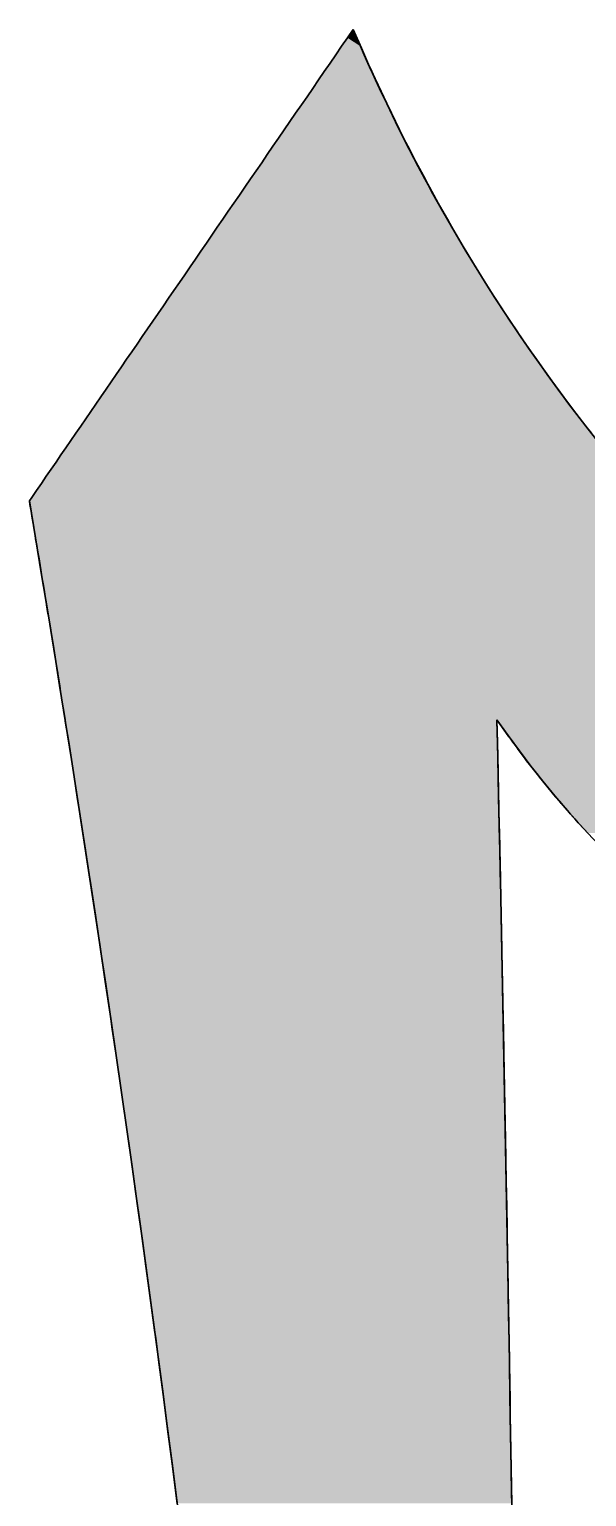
# Model space of a CAD drawing. Header units: inches. Extents: x -225 to -89, y -302 to -258.
# Drawn here: x -168.06 to -167.737, y -266.304 to -265.451 of the extents above; entities that cross this region are included whole.
import ezdxf

# ---------------------------------------------------------------- set-up
doc = ezdxf.new("R2010")
doc.units = ezdxf.units.IN
doc.header["$MEASUREMENT"] = 0
doc.layers.add('A-Elev-Line-01', color=252, linetype='Continuous', lineweight=35)

# ---------------------------------------------------------------- blocks, each defined once
blk = doc.blocks.new('*U20')
at = {"color": 150, "linetype": 'Continuous'}
for p, q in [((1664.01, 2220.86), (1662.02, 2217.96)), ((1666, 2223.76), (1664.01, 2220.86)), ((1667.24, 2220.86), (1666, 2223.76)), ((1667.24, 2220.86), (1668.49, 2217.96)), ((1660.04, 2215.07), (1658.06, 2212.19)), ((1662.02, 2217.96), (1660.04, 2215.07)), ((1668.49, 2217.96), (1669.75, 2215.07)), ((1669.75, 2215.07), (1671.03, 2212.19)), ((1656.08, 2209.31), (1654.11, 2206.44)), ((1658.06, 2212.19), (1656.08, 2209.31)), ((1671.03, 2212.19), (1672.33, 2209.31)), ((1672.33, 2209.31), (1673.64, 2206.44)), ((1654.11, 2206.44), (1652.14, 2203.58)), ((1673.64, 2206.44), (1674.97, 2203.58)), ((1650.18, 2200.72), (1648.23, 2197.88)), ((1652.14, 2203.58), (1650.18, 2200.72)), ((1674.97, 2203.58), (1676.31, 2200.72)), ((1676.31, 2200.72), (1677.66, 2197.88)), ((1646.27, 2195.03), (1644.33, 2192.2)), ((1648.23, 2197.88), (1646.27, 2195.03)), ((1677.66, 2197.88), (1679.03, 2195.03)), ((1679.03, 2195.03), (1680.41, 2192.2)), ((1642.39, 2189.37), (1640.45, 2186.55)), ((1644.33, 2192.2), (1642.39, 2189.37)), ((1680.41, 2192.2), (1681.81, 2189.37)), ((1681.81, 2189.37), (1683.23, 2186.55)), ((1638.52, 2183.74), (1636.59, 2180.94)), ((1640.45, 2186.55), (1638.52, 2183.74)), ((1683.23, 2186.55), (1684.66, 2183.74)), ((1684.66, 2183.74), (1686.1, 2180.94)), ((1636.59, 2180.94), (1634.67, 2178.14)), ((1686.1, 2180.94), (1687.56, 2178.14)), ((1632.75, 2175.35), (1630.84, 2172.57)), ((1634.67, 2178.14), (1632.75, 2175.35)), ((1687.56, 2178.14), (1689.03, 2175.35)), ((1689.03, 2175.35), (1690.52, 2172.57)), ((1628.94, 2169.79), (1627.04, 2167.03)), ((1630.84, 2172.57), (1628.94, 2169.79)), ((1690.52, 2172.57), (1692.02, 2169.79)), ((1692.02, 2169.79), (1693.53, 2167.03)), ((1625.14, 2164.27), (1623.25, 2161.52)), ((1627.04, 2167.03), (1625.14, 2164.27)), ((1693.53, 2167.03), (1695.06, 2164.27)), ((1695.06, 2164.27), (1696.61, 2161.52)), ((1621.37, 2158.77), (1619.49, 2156.04)), ((1623.25, 2161.52), (1621.37, 2158.77)), ((1696.61, 2161.52), (1698.17, 2158.77)), ((1698.17, 2158.77), (1699.74, 2156.04)), ((1619.49, 2156.04), (1617.62, 2153.31)), ((1699.74, 2156.04), (1701.33, 2153.31)), ((1615.75, 2150.6), (1613.89, 2147.89)), ((1617.62, 2153.31), (1615.75, 2150.6)), ((1701.33, 2153.31), (1702.93, 2150.6)), ((1702.93, 2150.6), (1704.54, 2147.89)), ((1612.04, 2145.19), (1610.19, 2142.49)), ((1613.89, 2147.89), (1612.04, 2145.19)), ((1704.54, 2147.89), (1706.17, 2145.19)), ((1706.17, 2145.19), (1707.82, 2142.49)), ((1608.34, 2139.81), (1606.51, 2137.13)), ((1610.19, 2142.49), (1608.34, 2139.81)), ((1707.82, 2142.49), (1709.47, 2139.81)), ((1709.47, 2139.81), (1711.15, 2137.13)), ((1604.67, 2134.47), (1602.85, 2131.81)), ((1606.51, 2137.13), (1604.67, 2134.47)), ((1711.15, 2137.13), (1712.83, 2134.47)), ((1712.83, 2134.47), (1714.53, 2131.81)), ((1601.03, 2129.16), (1599.22, 2126.52)), ((1602.85, 2131.81), (1601.03, 2129.16)), ((1714.53, 2131.81), (1716.24, 2129.16)), ((1716.24, 2129.16), (1717.97, 2126.52)), ((1597.41, 2123.89), (1595.61, 2121.27)), ((1599.22, 2126.52), (1597.41, 2123.89)), ((1717.97, 2126.52), (1719.71, 2123.89)), ((1719.71, 2123.89), (1721.47, 2121.27)), ((1593.81, 2118.66), (1592.03, 2116.05)), ((1595.61, 2121.27), (1593.81, 2118.66)), ((1721.47, 2121.27), (1723.23, 2118.66)), ((1723.23, 2118.66), (1725.01, 2116.05)), ((1590.25, 2113.46), (1588.47, 2110.87)), ((1592.03, 2116.05), (1590.25, 2113.46)), ((1725.01, 2116.05), (1726.81, 2113.46)), ((1726.81, 2113.46), (1728.62, 2110.87)), ((1588.47, 2110.87), (1586.7, 2108.3)), ((1728.62, 2110.87), (1730.44, 2108.3)), ((1584.94, 2105.73), (1583.18, 2103.18)), ((1586.7, 2108.3), (1584.94, 2105.73)), ((1730.44, 2108.3), (1732.28, 2105.73)), ((1732.28, 2105.73), (1734.12, 2103.18)), ((1581.43, 2100.63), (1579.69, 2098.09)), ((1583.18, 2103.18), (1581.43, 2100.63)), ((1734.12, 2103.18), (1735.99, 2100.63)), ((1735.99, 2100.63), (1737.86, 2098.09)), ((1577.96, 2095.57), (1576.23, 2093.05)), ((1579.69, 2098.09), (1577.96, 2095.57)), ((1737.86, 2098.09), (1739.75, 2095.57)), ((1739.75, 2095.57), (1741.65, 2093.05)), ((1574.51, 2090.54), (1572.79, 2088.05)), ((1576.23, 2093.05), (1574.51, 2090.54)), ((1741.65, 2093.05), (1743.57, 2090.54)), ((1743.57, 2090.54), (1745.49, 2088.05)), ((1571.08, 2085.56), (1569.38, 2083.08)), ((1572.79, 2088.05), (1571.08, 2085.56)), ((1745.49, 2088.05), (1747.43, 2085.56)), ((1567.69, 2080.62), (1566, 2078.16)), ((1569.38, 2083.08), (1567.69, 2080.62)), ((1562.65, 2073.28), (1560.98, 2070.85)), ((1564.32, 2075.71), (1562.65, 2073.28)), ((1566, 2078.16), (1564.32, 2075.71)), ((1559.32, 2068.44), (1557.67, 2066.03)), ((1560.98, 2070.85), (1559.32, 2068.44)), ((1556.03, 2063.64), (1555.2, 2062.43)), ((1557.67, 2066.03), (1556.03, 2063.64)), ((1555.2, 2062.43), (1555.39, 2061.26)), ((1555.39, 2061.26), (1555.79, 2058.89)), ((1555.79, 2058.89), (1556.18, 2056.53)), ((1556.18, 2056.53), (1556.58, 2054.17)), ((1556.58, 2054.17), (1556.97, 2051.84)), ((1556.97, 2051.84), (1557.17, 2050.64)), ((1557.17, 2050.64), (1557.35, 2049.51)), ((1557.35, 2049.51), (1557.74, 2047.19)), ((1557.74, 2047.19), (1558.12, 2044.89)), ((1558.12, 2044.89), (1558.5, 2042.59)), ((1558.5, 2042.59), (1558.88, 2040.31)), ((1558.88, 2040.31), (1559.12, 2038.84)), ((1559.12, 2038.84), (1559.25, 2038.04)), ((1559.25, 2038.04), (1559.63, 2035.77)), ((1559.63, 2035.77), (1560, 2033.53)), ((1560, 2033.53), (1560.36, 2031.29)), ((1560.36, 2031.29), (1560.73, 2029.06)), ((1560.73, 2029.06), (1561.06, 2027.05)), ((1561.06, 2027.05), (1561.09, 2026.85)), ((1561.09, 2026.85), (1561.45, 2024.65)), ((1561.45, 2024.65), (1561.81, 2022.46)), ((1561.81, 2022.46), (1562.16, 2020.28)), ((1562.16, 2020.28), (1562.52, 2018.11)), ((1562.52, 2018.11), (1562.87, 2015.95)), ((1562.87, 2015.95), (1562.98, 2015.25)), ((1562.98, 2015.25), (1563.21, 2013.81)), ((1563.21, 2013.81), (1563.56, 2011.68)), ((1563.56, 2011.68), (1563.9, 2009.56)), ((1563.9, 2009.56), (1564.24, 2007.46)), ((1564.24, 2007.46), (1564.58, 2005.36)), ((1564.58, 2005.36), (1564.89, 2003.45)), ((1564.89, 2003.45), (1564.91, 2003.28)), ((1564.91, 2003.28), (1565.25, 2001.21)), ((1565.25, 2001.21), (1565.58, 1999.15)), ((1565.58, 1999.15), (1565.9, 1997.11)), ((1565.9, 1997.11), (1566.23, 1995.08)), ((1566.23, 1995.08), (1566.55, 1993.06)), ((1566.55, 1993.06), (1566.78, 1991.64)), ((1566.78, 1991.64), (1566.87, 1991.05)), ((1566.87, 1991.05), (1567.19, 1989.06)), ((1567.19, 1989.06), (1567.43, 1987.56)), ((1567.43, 1987.56), (1567.5, 1987.07)), ((1567.5, 1987.07), (1568.65, 1979.84)), ((1715.15, 1987.07), (1715.31, 1979.84)), ((1715.48, 1987.07), (1716.49, 1985.62)), ((1716.49, 1985.62), (1716.85, 1985.1)), ((1716.85, 1985.1), (1717.85, 1983.68)), ((1717.85, 1983.68), (1718.23, 1983.15)), ((1718.23, 1983.15), (1719.22, 1981.76)), ((1568.65, 1979.84), (1570.51, 1968.03)), ((1715.31, 1979.84), (1715.57, 1968.03)), ((1719.22, 1981.76), (1719.62, 1981.21)), ((1719.62, 1981.21), (1720.61, 1979.84)), ((1720.61, 1979.84), (1721.02, 1979.28)), ((1721.02, 1979.28), (1722.01, 1977.94)), ((1722.01, 1977.94), (1722.44, 1977.36)), ((1722.44, 1977.36), (1723.42, 1976.04)), ((1723.42, 1976.04), (1723.86, 1975.46)), ((1723.86, 1975.46), (1724.84, 1974.16)), ((1724.84, 1974.16), (1725.3, 1973.56)), ((1725.3, 1973.56), (1726.28, 1972.28)), ((1570.51, 1968.03), (1571.59, 1961.1)), ((1715.57, 1968.03), (1715.72, 1961.1)), ((1726.28, 1972.28), (1726.74, 1971.69)), ((1726.74, 1971.69), (1727.73, 1970.41)), ((1727.73, 1970.41), (1728.2, 1969.82)), ((1728.2, 1969.82), (1729.2, 1968.56)), ((1729.2, 1968.56), (1729.67, 1967.97)), ((1729.67, 1967.97), (1730.68, 1966.71)), ((1730.68, 1966.71), (1731.15, 1966.13)), ((1731.15, 1966.13), (1732.17, 1964.88)), ((1732.17, 1964.88), (1732.63, 1964.31)), ((1732.63, 1964.31), (1733.67, 1963.05)), ((1733.67, 1963.05), (1734.13, 1962.5)), ((1571.59, 1961.1), (1572.35, 1956.22)), ((1715.72, 1961.1), (1715.82, 1956.22)), ((1734.13, 1962.5), (1735.18, 1961.24)), ((1735.18, 1961.24), (1735.64, 1960.7)), ((1735.64, 1960.7), (1736.71, 1959.43)), ((1736.71, 1959.43), (1737.15, 1958.92)), ((1737.15, 1958.92), (1738.25, 1957.64)), ((1572.35, 1956.22), (1574.18, 1944.4)), ((1715.82, 1956.22), (1716.07, 1944.4)), ((1738.25, 1957.64), (1738.68, 1957.15)), ((1738.68, 1957.15), (1739.8, 1955.86)), ((1739.8, 1955.86), (1740.22, 1955.39)), ((1740.22, 1955.39), (1741.37, 1954.08)), ((1741.37, 1954.08), (1741.76, 1953.65)), ((1741.76, 1953.65), (1742.94, 1952.32)), ((1742.94, 1952.32), (1743.31, 1951.92)), ((1743.31, 1951.92), (1744.53, 1950.57)), ((1744.53, 1950.57), (1744.88, 1950.2)), ((1744.88, 1950.2), (1746.13, 1948.83)), ((1574.18, 1944.4), (1575.67, 1934.65)), ((1716.07, 1944.4), (1716.27, 1934.65)), ((1575.67, 1934.65), (1575.98, 1932.58)), ((1716.27, 1934.65), (1716.32, 1932.58)), ((1575.98, 1932.58), (1577.78, 1920.76)), ((1716.32, 1932.58), (1716.56, 1920.76)), ((1577.78, 1920.76), (1579.55, 1908.94)), ((1716.56, 1920.76), (1716.8, 1908.94)), ((1579.55, 1908.94), (1579.67, 1908.19)), ((1579.67, 1908.19), (1581.31, 1897.12)), ((1716.8, 1908.94), (1716.81, 1908.19)), ((1716.81, 1908.19), (1717.03, 1897.12)), ((1581.31, 1897.12), (1583.06, 1885.29)), ((1717.03, 1897.12), (1717.27, 1885.29)), ((1583.06, 1885.29), (1583.58, 1881.74)), ((1717.27, 1885.29), (1717.34, 1881.74)), ((1583.58, 1881.74), (1584.79, 1873.46)), ((1717.34, 1881.74), (1717.5, 1873.46)), ((1584.79, 1873.46), (1586.5, 1861.63)), ((1717.5, 1873.46), (1717.72, 1861.63)), ((1586.5, 1861.63), (1587.41, 1855.28)), ((1717.72, 1861.63), (1717.84, 1855.28)), ((1587.41, 1855.28), (1588.19, 1849.8)), ((1717.84, 1855.28), (1717.94, 1849.8)), ((1588.19, 1849.8), (1589.87, 1837.96)), ((1717.94, 1849.8), (1718.16, 1837.96)), ((1589.87, 1837.96), (1591.16, 1828.82)), ((1718.16, 1837.96), (1718.33, 1828.82)), ((1591.16, 1828.82), (1591.54, 1826.12)), ((1718.33, 1828.82), (1718.38, 1826.12)), ((1591.54, 1826.12), (1593.18, 1814.28)), ((1718.38, 1826.12), (1718.59, 1814.28)), ((1593.18, 1814.28), (1594.81, 1802.44)), ((1718.59, 1814.28), (1718.8, 1802.44)), ((1594.81, 1802.44), (1594.82, 1802.36)), ((1594.82, 1802.36), (1596.43, 1790.6)), ((1718.8, 1802.44), (1718.81, 1802.36)), ((1718.81, 1802.36), (1719.01, 1790.6)), ((1596.43, 1790.6), (1598.03, 1778.75)), ((1719.01, 1790.6), (1719.21, 1778.75)), ((1598.03, 1778.75), (1598.41, 1775.91)), ((1719.21, 1778.75), (1719.26, 1775.91)), ((1598.41, 1775.91), (1599.61, 1766.9)), ((1719.26, 1775.91), (1719.41, 1766.9)), ((1599.61, 1766.9), (1601.17, 1755.05)), ((1719.41, 1766.9), (1719.61, 1755.05)), ((1601.17, 1755.05), (1601.91, 1749.45)), ((1719.61, 1755.05), (1719.7, 1749.45)), ((1601.91, 1749.45), (1602.72, 1743.19)), ((1719.7, 1749.45), (1719.8, 1743.19)), ((1602.72, 1743.19), (1604.26, 1731.34)), ((1719.8, 1743.19), (1719.99, 1731.34)), ((1604.26, 1731.34), (1605.32, 1722.99)), ((1719.99, 1731.34), (1720.13, 1722.99)), ((1605.32, 1722.99), (1605.77, 1719.48)), ((1720.13, 1722.99), (1720.18, 1719.48))]:
    blk.add_line(p, q, dxfattribs=at)
for points in [[(1664.01, 2220.86), (1662.02, 2217.96), (1668.49, 2217.96)], [(1666, 2223.76), (1664.01, 2220.86), (1667.24, 2220.86)], [(1660.04, 2215.07), (1658.06, 2212.19), (1671.03, 2212.19)], [(1662.02, 2217.96), (1660.04, 2215.07), (1669.75, 2215.07)], [(1656.08, 2209.31), (1654.11, 2206.44), (1673.64, 2206.44)], [(1658.06, 2212.19), (1656.08, 2209.31), (1672.33, 2209.31)], [(1654.11, 2206.44), (1652.14, 2203.58), (1674.97, 2203.58)], [(1650.18, 2200.72), (1648.23, 2197.88), (1677.66, 2197.88)], [(1652.14, 2203.58), (1650.18, 2200.72), (1676.31, 2200.72)], [(1646.27, 2195.03), (1644.33, 2192.2), (1680.41, 2192.2)], [(1648.23, 2197.88), (1646.27, 2195.03), (1679.03, 2195.03)], [(1642.39, 2189.37), (1640.45, 2186.55), (1683.23, 2186.55)], [(1644.33, 2192.2), (1642.39, 2189.37), (1681.81, 2189.37)], [(1638.52, 2183.74), (1636.59, 2180.94), (1686.1, 2180.94)], [(1640.45, 2186.55), (1638.52, 2183.74), (1684.66, 2183.74)], [(1636.59, 2180.94), (1634.67, 2178.14), (1687.56, 2178.14)], [(1632.75, 2175.35), (1630.84, 2172.57), (1690.52, 2172.57)], [(1634.67, 2178.14), (1632.75, 2175.35), (1689.03, 2175.35)], [(1628.94, 2169.79), (1627.04, 2167.03), (1693.53, 2167.03)], [(1630.84, 2172.57), (1628.94, 2169.79), (1692.02, 2169.79)], [(1625.14, 2164.27), (1623.25, 2161.52), (1696.61, 2161.52)], [(1627.04, 2167.03), (1625.14, 2164.27), (1695.06, 2164.27)], [(1621.37, 2158.77), (1619.49, 2156.04), (1699.74, 2156.04)], [(1623.25, 2161.52), (1621.37, 2158.77), (1698.17, 2158.77)], [(1619.49, 2156.04), (1617.62, 2153.31), (1701.33, 2153.31)], [(1615.75, 2150.6), (1613.89, 2147.89), (1704.54, 2147.89)], [(1617.62, 2153.31), (1615.75, 2150.6), (1702.93, 2150.6)], [(1612.04, 2145.19), (1610.19, 2142.49), (1707.82, 2142.49)], [(1613.89, 2147.89), (1612.04, 2145.19), (1706.17, 2145.19)], [(1608.34, 2139.81), (1606.51, 2137.13), (1711.15, 2137.13)], [(1610.19, 2142.49), (1608.34, 2139.81), (1709.47, 2139.81)], [(1604.67, 2134.47), (1602.85, 2131.81), (1714.53, 2131.81)], [(1606.51, 2137.13), (1604.67, 2134.47), (1712.83, 2134.47)], [(1601.03, 2129.16), (1599.22, 2126.52), (1717.97, 2126.52)], [(1602.85, 2131.81), (1601.03, 2129.16), (1716.24, 2129.16)], [(1597.41, 2123.89), (1595.61, 2121.27), (1721.47, 2121.27)], [(1599.22, 2126.52), (1597.41, 2123.89), (1719.71, 2123.89)], [(1593.81, 2118.66), (1592.03, 2116.05), (1725.01, 2116.05)], [(1595.61, 2121.27), (1593.81, 2118.66), (1723.23, 2118.66)], [(1590.25, 2113.46), (1588.47, 2110.87), (1728.62, 2110.87)], [(1592.03, 2116.05), (1590.25, 2113.46), (1726.81, 2113.46)], [(1588.47, 2110.87), (1586.7, 2108.3), (1730.44, 2108.3)], [(1584.94, 2105.73), (1583.18, 2103.18), (1734.12, 2103.18)], [(1586.7, 2108.3), (1584.94, 2105.73), (1732.28, 2105.73)], [(1581.43, 2100.63), (1579.69, 2098.09), (1737.86, 2098.09)], [(1583.18, 2103.18), (1581.43, 2100.63), (1735.99, 2100.63)], [(1577.96, 2095.57), (1576.23, 2093.05), (1741.65, 2093.05)], [(1579.69, 2098.09), (1577.96, 2095.57), (1739.75, 2095.57)], [(1574.51, 2090.54), (1572.79, 2088.05), (1745.49, 2088.05)], [(1576.23, 2093.05), (1574.51, 2090.54), (1743.57, 2090.54)], [(1571.08, 2085.56), (1569.38, 2083.08), (1749.39, 2083.08)], [(1572.79, 2088.05), (1571.08, 2085.56), (1747.43, 2085.56)], [(1567.69, 2080.62), (1566, 2078.16), (1753.33, 2078.16)], [(1569.38, 2083.08), (1567.69, 2080.62), (1751.35, 2080.62)], [(1562.65, 2073.28), (1560.98, 2070.85), (1759.35, 2070.85)], [(1564.32, 2075.71), (1562.65, 2073.28), (1757.33, 2073.28)], [(1566, 2078.16), (1564.32, 2075.71), (1755.32, 2075.71)], [(1559.32, 2068.44), (1557.67, 2066.03), (1763.42, 2066.03)], [(1560.98, 2070.85), (1559.32, 2068.44), (1761.38, 2068.44)], [(1556.03, 2063.64), (1555.2, 2062.43), (1766.52, 2062.43)], [(1557.67, 2066.03), (1556.03, 2063.64), (1765.47, 2063.64)], [(1555.2, 2062.43), (1555.39, 2061.26), (1767.54, 2061.26)], [(1555.39, 2061.26), (1555.79, 2058.89), (1769.62, 2058.89)], [(1555.79, 2058.89), (1556.18, 2056.53), (1771.71, 2056.53)], [(1556.18, 2056.53), (1556.58, 2054.17), (1773.82, 2054.17)], [(1556.58, 2054.17), (1556.97, 2051.84), (1775.93, 2051.84)], [(1556.97, 2051.84), (1557.17, 2050.64), (1777.03, 2050.64)], [(1557.17, 2050.64), (1557.35, 2049.51), (1778.06, 2049.51)], [(1557.35, 2049.51), (1557.74, 2047.19), (1780.2, 2047.19)], [(1557.74, 2047.19), (1558.12, 2044.89), (1782.35, 2044.89)], [(1558.12, 2044.89), (1558.5, 2042.59), (1784.52, 2042.59)], [(1558.5, 2042.59), (1558.88, 2040.31), (1786.69, 2040.31)], [(1558.88, 2040.31), (1559.12, 2038.84), (1788.1, 2038.84)], [(1559.12, 2038.84), (1559.25, 2038.04), (1788.88, 2038.04)], [(1559.25, 2038.04), (1559.63, 2035.77), (1791.08, 2035.77)], [(1559.63, 2035.77), (1560, 2033.53), (1793.3, 2033.53)], [(1560, 2033.53), (1560.36, 2031.29), (1795.52, 2031.29)], [(1560.36, 2031.29), (1560.73, 2029.06), (1797.75, 2029.06)], [(1560.73, 2029.06), (1561.06, 2027.05), (1799.8, 2027.05)], [(1561.06, 2027.05), (1561.09, 2026.85), (1800, 2026.85)], [(1561.09, 2026.85), (1561.45, 2024.65), (1802.26, 2024.65)], [(1561.45, 2024.65), (1561.81, 2022.46), (1804.53, 2022.46)], [(1561.81, 2022.46), (1562.16, 2020.28), (1806.81, 2020.28)], [(1562.16, 2020.28), (1562.52, 2018.11), (1809.1, 2018.11)], [(1562.52, 2018.11), (1562.87, 2015.95), (1811.41, 2015.95)], [(1562.87, 2015.95), (1562.98, 2015.25), (1812.17, 2015.25)], [(1562.98, 2015.25), (1563.21, 2013.81), (1813.72, 2013.81)], [(1563.21, 2013.81), (1563.56, 2011.68), (1816.05, 2011.68)], [(1563.56, 2011.68), (1563.9, 2009.56), (1818.38, 2009.56)], [(1563.9, 2009.56), (1564.24, 2007.46), (1820.73, 2007.46)], [(1564.24, 2007.46), (1564.58, 2005.36), (1823.09, 2005.36)], [(1564.58, 2005.36), (1564.89, 2003.45), (1825.27, 2003.45)], [(1564.89, 2003.45), (1564.91, 2003.28), (1825.46, 2003.28)], [(1564.91, 2003.28), (1565.25, 2001.21), (1827.84, 2001.21)], [(1565.25, 2001.21), (1565.58, 1999.15), (1830.23, 1999.15)], [(1565.58, 1999.15), (1565.9, 1997.11), (1832.64, 1997.11)], [(1565.9, 1997.11), (1566.23, 1995.08), (1835.05, 1995.08)], [(1566.23, 1995.08), (1566.55, 1993.06), (1837.47, 1993.06)], [(1566.55, 1993.06), (1566.78, 1991.64), (1839.18, 1991.64)], [(1566.78, 1991.64), (1566.87, 1991.05), (1839.9, 1991.05)], [(1566.87, 1991.05), (1567.19, 1989.06), (1842.35, 1989.06)], [(1567.19, 1989.06), (1567.43, 1987.56), (1844.2, 1987.56)], [(1567.43, 1987.56), (1567.5, 1987.07), (1715.15, 1987.07)], [(1567.5, 1987.07), (1568.65, 1979.84), (1715.31, 1979.84)], [(1715.14, 1987.56), (1715.48, 1987.07), (1844.8, 1987.07)], [(1715.48, 1987.07), (1716.49, 1985.62), (1846.63, 1985.62)], [(1716.49, 1985.62), (1716.85, 1985.1), (1847.27, 1985.1)], [(1716.85, 1985.1), (1717.85, 1983.68), (1849.07, 1983.68)], [(1717.85, 1983.68), (1718.23, 1983.15), (1849.74, 1983.15)], [(1718.23, 1983.15), (1719.22, 1981.76), (1851.52, 1981.76)], [(1568.65, 1979.84), (1570.51, 1968.03), (1715.57, 1968.03)], [(1719.22, 1981.76), (1719.62, 1981.21), (1852.23, 1981.21)], [(1719.62, 1981.21), (1720.61, 1979.84), (1853.99, 1979.84)], [(1720.61, 1979.84), (1721.02, 1979.28), (1854.72, 1979.28)], [(1721.02, 1979.28), (1722.01, 1977.94), (1856.47, 1977.94)], [(1722.01, 1977.94), (1722.44, 1977.36), (1857.23, 1977.36)], [(1722.44, 1977.36), (1723.42, 1976.04), (1858.97, 1976.04)], [(1723.42, 1976.04), (1723.86, 1975.46), (1859.74, 1975.46)], [(1723.86, 1975.46), (1724.84, 1974.16), (1861.48, 1974.16)], [(1724.84, 1974.16), (1725.3, 1973.56), (1862.27, 1973.56)], [(1725.3, 1973.56), (1726.28, 1972.28), (1864, 1972.28)], [(1570.51, 1968.03), (1571.59, 1961.1), (1715.72, 1961.1)], [(1726.28, 1972.28), (1726.74, 1971.69), (1864.8, 1971.69)], [(1726.74, 1971.69), (1727.73, 1970.41), (1866.54, 1970.41)], [(1727.73, 1970.41), (1728.2, 1969.82), (1867.35, 1969.82)], [(1728.2, 1969.82), (1729.2, 1968.56), (1869.09, 1968.56)], [(1729.2, 1968.56), (1729.67, 1967.97), (1869.9, 1967.97)], [(1729.67, 1967.97), (1730.68, 1966.71), (1871.66, 1966.71)], [(1730.68, 1966.71), (1731.15, 1966.13), (1872.47, 1966.13)], [(1731.15, 1966.13), (1732.17, 1964.88), (1874.24, 1964.88)], [(1732.17, 1964.88), (1732.63, 1964.31), (1875.04, 1964.31)], [(1732.63, 1964.31), (1733.67, 1963.05), (1876.83, 1963.05)], [(1733.67, 1963.05), (1734.13, 1962.5), (1877.62, 1962.5)], [(1571.59, 1961.1), (1572.35, 1956.22), (1715.82, 1956.22)], [(1734.13, 1962.5), (1735.18, 1961.24), (1879.44, 1961.24)], [(1735.18, 1961.24), (1735.64, 1960.7), (1880.21, 1960.7)], [(1735.64, 1960.7), (1736.71, 1959.43), (1882.06, 1959.43)], [(1736.71, 1959.43), (1737.15, 1958.92), (1882.82, 1958.92)], [(1737.15, 1958.92), (1738.25, 1957.64), (1884.7, 1957.64)], [(1572.35, 1956.22), (1574.18, 1944.4), (1716.07, 1944.4)], [(1738.25, 1957.64), (1738.68, 1957.15), (1885.43, 1957.15)], [(1738.68, 1957.15), (1739.8, 1955.86), (1887.35, 1955.86)], [(1739.8, 1955.86), (1740.22, 1955.39), (1888.05, 1955.39)], [(1740.22, 1955.39), (1741.37, 1954.08), (1890.02, 1954.08)], [(1741.37, 1954.08), (1741.76, 1953.65), (1890.68, 1953.65)], [(1741.76, 1953.65), (1742.94, 1952.32), (1892.69, 1952.32)], [(1742.94, 1952.32), (1743.31, 1951.92), (1893.31, 1951.92)], [(1743.31, 1951.92), (1744.53, 1950.57), (1895.39, 1950.57)], [(1744.53, 1950.57), (1744.88, 1950.2), (1895.96, 1950.2)], [(1744.88, 1950.2), (1746.13, 1948.83), (1898.09, 1948.83)], [(1574.18, 1944.4), (1575.67, 1934.65), (1716.27, 1934.65)], [(1575.67, 1934.65), (1575.98, 1932.58), (1716.32, 1932.58)], [(1575.98, 1932.58), (1577.78, 1920.76), (1716.56, 1920.76)], [(1577.78, 1920.76), (1579.55, 1908.94), (1716.8, 1908.94)], [(1579.55, 1908.94), (1579.67, 1908.19), (1716.81, 1908.19)], [(1579.67, 1908.19), (1581.31, 1897.12), (1717.03, 1897.12)], [(1581.31, 1897.12), (1583.06, 1885.29), (1717.27, 1885.29)], [(1583.06, 1885.29), (1583.58, 1881.74), (1717.34, 1881.74)], [(1583.58, 1881.74), (1584.79, 1873.46), (1717.5, 1873.46)], [(1584.79, 1873.46), (1586.5, 1861.63), (1717.72, 1861.63)], [(1586.5, 1861.63), (1587.41, 1855.28), (1717.84, 1855.28)], [(1587.41, 1855.28), (1588.19, 1849.8), (1717.94, 1849.8)], [(1588.19, 1849.8), (1589.87, 1837.96), (1718.16, 1837.96)], [(1589.87, 1837.96), (1591.16, 1828.82), (1718.33, 1828.82)], [(1591.16, 1828.82), (1591.54, 1826.12), (1718.38, 1826.12)], [(1591.54, 1826.12), (1593.18, 1814.28), (1718.59, 1814.28)], [(1593.18, 1814.28), (1594.81, 1802.44), (1718.8, 1802.44)], [(1594.81, 1802.44), (1594.82, 1802.36), (1718.81, 1802.36)], [(1594.82, 1802.36), (1596.43, 1790.6), (1719.01, 1790.6)], [(1596.43, 1790.6), (1598.03, 1778.75), (1719.21, 1778.75)], [(1598.03, 1778.75), (1598.41, 1775.91), (1719.26, 1775.91)], [(1598.41, 1775.91), (1599.61, 1766.9), (1719.41, 1766.9)], [(1599.61, 1766.9), (1601.17, 1755.05), (1719.61, 1755.05)], [(1601.17, 1755.05), (1601.91, 1749.45), (1719.7, 1749.45)], [(1601.91, 1749.45), (1602.72, 1743.19), (1719.8, 1743.19)], [(1602.72, 1743.19), (1604.26, 1731.34), (1719.99, 1731.34)], [(1604.26, 1731.34), (1605.32, 1722.99), (1720.13, 1722.99)], [(1605.32, 1722.99), (1605.77, 1719.48), (1720.18, 1719.48)]]:
    blk.add_solid(points, dxfattribs=at)
at = {"color": 150, "linetype": 'Continuous', "extrusion": (0, 0, -1)}
for points in [[(-1664.01, 2220.86), (-1667.24, 2220.86), (-1668.49, 2217.96)], [(-1660.04, 2215.07), (-1669.75, 2215.07), (-1671.03, 2212.19)], [(-1662.02, 2217.96), (-1668.49, 2217.96), (-1669.75, 2215.07)], [(-1656.08, 2209.31), (-1672.33, 2209.31), (-1673.64, 2206.44)], [(-1658.06, 2212.19), (-1671.03, 2212.19), (-1672.33, 2209.31)], [(-1654.11, 2206.44), (-1673.64, 2206.44), (-1674.97, 2203.58)], [(-1650.18, 2200.72), (-1676.31, 2200.72), (-1677.66, 2197.88)], [(-1652.14, 2203.58), (-1674.97, 2203.58), (-1676.31, 2200.72)], [(-1646.27, 2195.03), (-1679.03, 2195.03), (-1680.41, 2192.2)], [(-1648.23, 2197.88), (-1677.66, 2197.88), (-1679.03, 2195.03)], [(-1642.39, 2189.37), (-1681.81, 2189.37), (-1683.23, 2186.55)], [(-1644.33, 2192.2), (-1680.41, 2192.2), (-1681.81, 2189.37)], [(-1638.52, 2183.74), (-1684.66, 2183.74), (-1686.1, 2180.94)], [(-1640.45, 2186.55), (-1683.23, 2186.55), (-1684.66, 2183.74)], [(-1636.59, 2180.94), (-1686.1, 2180.94), (-1687.56, 2178.14)], [(-1632.75, 2175.35), (-1689.03, 2175.35), (-1690.52, 2172.57)], [(-1634.67, 2178.14), (-1687.56, 2178.14), (-1689.03, 2175.35)], [(-1628.94, 2169.79), (-1692.02, 2169.79), (-1693.53, 2167.03)], [(-1630.84, 2172.57), (-1690.52, 2172.57), (-1692.02, 2169.79)], [(-1625.14, 2164.27), (-1695.06, 2164.27), (-1696.61, 2161.52)], [(-1627.04, 2167.03), (-1693.53, 2167.03), (-1695.06, 2164.27)], [(-1621.37, 2158.77), (-1698.17, 2158.77), (-1699.74, 2156.04)], [(-1623.25, 2161.52), (-1696.61, 2161.52), (-1698.17, 2158.77)], [(-1619.49, 2156.04), (-1699.74, 2156.04), (-1701.33, 2153.31)], [(-1615.75, 2150.6), (-1702.93, 2150.6), (-1704.54, 2147.89)], [(-1617.62, 2153.31), (-1701.33, 2153.31), (-1702.93, 2150.6)], [(-1612.04, 2145.19), (-1706.17, 2145.19), (-1707.82, 2142.49)], [(-1613.89, 2147.89), (-1704.54, 2147.89), (-1706.17, 2145.19)], [(-1608.34, 2139.81), (-1709.47, 2139.81), (-1711.15, 2137.13)], [(-1610.19, 2142.49), (-1707.82, 2142.49), (-1709.47, 2139.81)], [(-1604.67, 2134.47), (-1712.83, 2134.47), (-1714.53, 2131.81)], [(-1606.51, 2137.13), (-1711.15, 2137.13), (-1712.83, 2134.47)], [(-1601.03, 2129.16), (-1716.24, 2129.16), (-1717.97, 2126.52)], [(-1602.85, 2131.81), (-1714.53, 2131.81), (-1716.24, 2129.16)], [(-1597.41, 2123.89), (-1719.71, 2123.89), (-1721.47, 2121.27)], [(-1599.22, 2126.52), (-1717.97, 2126.52), (-1719.71, 2123.89)], [(-1593.81, 2118.66), (-1723.23, 2118.66), (-1725.01, 2116.05)], [(-1595.61, 2121.27), (-1721.47, 2121.27), (-1723.23, 2118.66)], [(-1590.25, 2113.46), (-1726.81, 2113.46), (-1728.62, 2110.87)], [(-1592.03, 2116.05), (-1725.01, 2116.05), (-1726.81, 2113.46)], [(-1588.47, 2110.87), (-1728.62, 2110.87), (-1730.44, 2108.3)], [(-1584.94, 2105.73), (-1732.28, 2105.73), (-1734.12, 2103.18)], [(-1586.7, 2108.3), (-1730.44, 2108.3), (-1732.28, 2105.73)], [(-1581.43, 2100.63), (-1735.99, 2100.63), (-1737.86, 2098.09)], [(-1583.18, 2103.18), (-1734.12, 2103.18), (-1735.99, 2100.63)], [(-1577.96, 2095.57), (-1739.75, 2095.57), (-1741.65, 2093.05)], [(-1579.69, 2098.09), (-1737.86, 2098.09), (-1739.75, 2095.57)], [(-1574.51, 2090.54), (-1743.57, 2090.54), (-1745.49, 2088.05)], [(-1576.23, 2093.05), (-1741.65, 2093.05), (-1743.57, 2090.54)], [(-1571.08, 2085.56), (-1747.43, 2085.56), (-1749.39, 2083.08)], [(-1572.79, 2088.05), (-1745.49, 2088.05), (-1747.43, 2085.56)], [(-1567.69, 2080.62), (-1751.35, 2080.62), (-1753.33, 2078.16)], [(-1569.38, 2083.08), (-1749.39, 2083.08), (-1751.35, 2080.62)], [(-1562.65, 2073.28), (-1757.33, 2073.28), (-1759.35, 2070.85)], [(-1564.32, 2075.71), (-1755.32, 2075.71), (-1757.33, 2073.28)], [(-1566, 2078.16), (-1753.33, 2078.16), (-1755.32, 2075.71)], [(-1559.32, 2068.44), (-1761.38, 2068.44), (-1763.42, 2066.03)], [(-1560.98, 2070.85), (-1759.35, 2070.85), (-1761.38, 2068.44)], [(-1556.03, 2063.64), (-1765.47, 2063.64), (-1766.52, 2062.43)], [(-1557.67, 2066.03), (-1763.42, 2066.03), (-1765.47, 2063.64)], [(-1555.2, 2062.43), (-1766.52, 2062.43), (-1767.54, 2061.26)], [(-1555.39, 2061.26), (-1767.54, 2061.26), (-1769.62, 2058.89)], [(-1555.79, 2058.89), (-1769.62, 2058.89), (-1771.71, 2056.53)], [(-1556.18, 2056.53), (-1771.71, 2056.53), (-1773.82, 2054.17)], [(-1556.58, 2054.17), (-1773.82, 2054.17), (-1775.93, 2051.84)], [(-1556.97, 2051.84), (-1775.93, 2051.84), (-1777.03, 2050.64)], [(-1557.17, 2050.64), (-1777.03, 2050.64), (-1778.06, 2049.51)], [(-1557.35, 2049.51), (-1778.06, 2049.51), (-1780.2, 2047.19)], [(-1557.74, 2047.19), (-1780.2, 2047.19), (-1782.35, 2044.89)], [(-1558.12, 2044.89), (-1782.35, 2044.89), (-1784.52, 2042.59)], [(-1558.5, 2042.59), (-1784.52, 2042.59), (-1786.69, 2040.31)], [(-1558.88, 2040.31), (-1786.69, 2040.31), (-1788.1, 2038.84)], [(-1559.12, 2038.84), (-1788.1, 2038.84), (-1788.88, 2038.04)], [(-1559.25, 2038.04), (-1788.88, 2038.04), (-1791.08, 2035.77)], [(-1559.63, 2035.77), (-1791.08, 2035.77), (-1793.3, 2033.53)], [(-1560, 2033.53), (-1793.3, 2033.53), (-1795.52, 2031.29)], [(-1560.36, 2031.29), (-1795.52, 2031.29), (-1797.75, 2029.06)], [(-1560.73, 2029.06), (-1797.75, 2029.06), (-1799.8, 2027.05)], [(-1561.06, 2027.05), (-1799.8, 2027.05), (-1800, 2026.85)], [(-1561.09, 2026.85), (-1800, 2026.85), (-1802.26, 2024.65)], [(-1561.45, 2024.65), (-1802.26, 2024.65), (-1804.53, 2022.46)], [(-1561.81, 2022.46), (-1804.53, 2022.46), (-1806.81, 2020.28)], [(-1562.16, 2020.28), (-1806.81, 2020.28), (-1809.1, 2018.11)], [(-1562.52, 2018.11), (-1809.1, 2018.11), (-1811.41, 2015.95)], [(-1562.87, 2015.95), (-1811.41, 2015.95), (-1812.17, 2015.25)], [(-1562.98, 2015.25), (-1812.17, 2015.25), (-1813.72, 2013.81)], [(-1563.21, 2013.81), (-1813.72, 2013.81), (-1816.05, 2011.68)], [(-1563.56, 2011.68), (-1816.05, 2011.68), (-1818.38, 2009.56)], [(-1563.9, 2009.56), (-1818.38, 2009.56), (-1820.73, 2007.46)], [(-1564.24, 2007.46), (-1820.73, 2007.46), (-1823.09, 2005.36)], [(-1564.58, 2005.36), (-1823.09, 2005.36), (-1825.27, 2003.45)], [(-1564.89, 2003.45), (-1825.27, 2003.45), (-1825.46, 2003.28)], [(-1564.91, 2003.28), (-1825.46, 2003.28), (-1827.84, 2001.21)], [(-1565.25, 2001.21), (-1827.84, 2001.21), (-1830.23, 1999.15)], [(-1565.58, 1999.15), (-1830.23, 1999.15), (-1832.64, 1997.11)], [(-1565.9, 1997.11), (-1832.64, 1997.11), (-1835.05, 1995.08)], [(-1566.23, 1995.08), (-1835.05, 1995.08), (-1837.47, 1993.06)], [(-1566.55, 1993.06), (-1837.47, 1993.06), (-1839.18, 1991.64)], [(-1566.78, 1991.64), (-1839.18, 1991.64), (-1839.9, 1991.05)], [(-1566.87, 1991.05), (-1839.9, 1991.05), (-1842.35, 1989.06)], [(-1567.19, 1989.06), (-1842.35, 1989.06), (-1844.2, 1987.56)], [(-1567.43, 1987.56), (-1715.14, 1987.56), (-1715.15, 1987.07)], [(-1567.5, 1987.07), (-1715.15, 1987.07), (-1715.31, 1979.84)], [(-1715.14, 1987.56), (-1844.2, 1987.56), (-1844.8, 1987.07)], [(-1715.48, 1987.07), (-1844.8, 1987.07), (-1846.63, 1985.62)], [(-1716.49, 1985.62), (-1846.63, 1985.62), (-1847.27, 1985.1)], [(-1716.85, 1985.1), (-1847.27, 1985.1), (-1849.07, 1983.68)], [(-1717.85, 1983.68), (-1849.07, 1983.68), (-1849.74, 1983.15)], [(-1718.23, 1983.15), (-1849.74, 1983.15), (-1851.52, 1981.76)], [(-1568.65, 1979.84), (-1715.31, 1979.84), (-1715.57, 1968.03)], [(-1719.22, 1981.76), (-1851.52, 1981.76), (-1852.23, 1981.21)], [(-1719.62, 1981.21), (-1852.23, 1981.21), (-1853.99, 1979.84)], [(-1720.61, 1979.84), (-1853.99, 1979.84), (-1854.72, 1979.28)], [(-1721.02, 1979.28), (-1854.72, 1979.28), (-1856.47, 1977.94)], [(-1722.01, 1977.94), (-1856.47, 1977.94), (-1857.23, 1977.36)], [(-1722.44, 1977.36), (-1857.23, 1977.36), (-1858.97, 1976.04)], [(-1723.42, 1976.04), (-1858.97, 1976.04), (-1859.74, 1975.46)], [(-1723.86, 1975.46), (-1859.74, 1975.46), (-1861.48, 1974.16)], [(-1724.84, 1974.16), (-1861.48, 1974.16), (-1862.27, 1973.56)], [(-1725.3, 1973.56), (-1862.27, 1973.56), (-1864, 1972.28)], [(-1570.51, 1968.03), (-1715.57, 1968.03), (-1715.72, 1961.1)], [(-1726.28, 1972.28), (-1864, 1972.28), (-1864.8, 1971.69)], [(-1726.74, 1971.69), (-1864.8, 1971.69), (-1866.54, 1970.41)], [(-1727.73, 1970.41), (-1866.54, 1970.41), (-1867.35, 1969.82)], [(-1728.2, 1969.82), (-1867.35, 1969.82), (-1869.09, 1968.56)], [(-1729.2, 1968.56), (-1869.09, 1968.56), (-1869.9, 1967.97)], [(-1729.67, 1967.97), (-1869.9, 1967.97), (-1871.66, 1966.71)], [(-1730.68, 1966.71), (-1871.66, 1966.71), (-1872.47, 1966.13)], [(-1731.15, 1966.13), (-1872.47, 1966.13), (-1874.24, 1964.88)], [(-1732.17, 1964.88), (-1874.24, 1964.88), (-1875.04, 1964.31)], [(-1732.63, 1964.31), (-1875.04, 1964.31), (-1876.83, 1963.05)], [(-1733.67, 1963.05), (-1876.83, 1963.05), (-1877.62, 1962.5)], [(-1571.59, 1961.1), (-1715.72, 1961.1), (-1715.82, 1956.22)], [(-1734.13, 1962.5), (-1877.62, 1962.5), (-1879.44, 1961.24)], [(-1735.18, 1961.24), (-1879.44, 1961.24), (-1880.21, 1960.7)], [(-1735.64, 1960.7), (-1880.21, 1960.7), (-1882.06, 1959.43)], [(-1736.71, 1959.43), (-1882.06, 1959.43), (-1882.82, 1958.92)], [(-1737.15, 1958.92), (-1882.82, 1958.92), (-1884.7, 1957.64)], [(-1572.35, 1956.22), (-1715.82, 1956.22), (-1716.07, 1944.4)], [(-1738.25, 1957.64), (-1884.7, 1957.64), (-1885.43, 1957.15)], [(-1738.68, 1957.15), (-1885.43, 1957.15), (-1887.35, 1955.86)], [(-1739.8, 1955.86), (-1887.35, 1955.86), (-1888.05, 1955.39)], [(-1740.22, 1955.39), (-1888.05, 1955.39), (-1890.02, 1954.08)], [(-1741.37, 1954.08), (-1890.02, 1954.08), (-1890.68, 1953.65)], [(-1741.76, 1953.65), (-1890.68, 1953.65), (-1892.69, 1952.32)], [(-1742.94, 1952.32), (-1892.69, 1952.32), (-1893.31, 1951.92)], [(-1743.31, 1951.92), (-1893.31, 1951.92), (-1895.39, 1950.57)], [(-1744.53, 1950.57), (-1895.39, 1950.57), (-1895.96, 1950.2)], [(-1744.88, 1950.2), (-1895.96, 1950.2), (-1898.09, 1948.83)], [(-1574.18, 1944.4), (-1716.07, 1944.4), (-1716.27, 1934.65)], [(-1575.67, 1934.65), (-1716.27, 1934.65), (-1716.32, 1932.58)], [(-1575.98, 1932.58), (-1716.32, 1932.58), (-1716.56, 1920.76)], [(-1577.78, 1920.76), (-1716.56, 1920.76), (-1716.8, 1908.94)], [(-1579.55, 1908.94), (-1716.8, 1908.94), (-1716.81, 1908.19)], [(-1579.67, 1908.19), (-1716.81, 1908.19), (-1717.03, 1897.12)], [(-1581.31, 1897.12), (-1717.03, 1897.12), (-1717.27, 1885.29)], [(-1583.06, 1885.29), (-1717.27, 1885.29), (-1717.34, 1881.74)], [(-1583.58, 1881.74), (-1717.34, 1881.74), (-1717.5, 1873.46)], [(-1584.79, 1873.46), (-1717.5, 1873.46), (-1717.72, 1861.63)], [(-1586.5, 1861.63), (-1717.72, 1861.63), (-1717.84, 1855.28)], [(-1587.41, 1855.28), (-1717.84, 1855.28), (-1717.94, 1849.8)], [(-1588.19, 1849.8), (-1717.94, 1849.8), (-1718.16, 1837.96)], [(-1589.87, 1837.96), (-1718.16, 1837.96), (-1718.33, 1828.82)], [(-1591.16, 1828.82), (-1718.33, 1828.82), (-1718.38, 1826.12)], [(-1591.54, 1826.12), (-1718.38, 1826.12), (-1718.59, 1814.28)], [(-1593.18, 1814.28), (-1718.59, 1814.28), (-1718.8, 1802.44)], [(-1594.81, 1802.44), (-1718.8, 1802.44), (-1718.81, 1802.36)], [(-1594.82, 1802.36), (-1718.81, 1802.36), (-1719.01, 1790.6)], [(-1596.43, 1790.6), (-1719.01, 1790.6), (-1719.21, 1778.75)], [(-1598.03, 1778.75), (-1719.21, 1778.75), (-1719.26, 1775.91)], [(-1598.41, 1775.91), (-1719.26, 1775.91), (-1719.41, 1766.9)], [(-1599.61, 1766.9), (-1719.41, 1766.9), (-1719.61, 1755.05)], [(-1601.17, 1755.05), (-1719.61, 1755.05), (-1719.7, 1749.45)], [(-1601.91, 1749.45), (-1719.7, 1749.45), (-1719.8, 1743.19)], [(-1602.72, 1743.19), (-1719.8, 1743.19), (-1719.99, 1731.34)], [(-1604.26, 1731.34), (-1719.99, 1731.34), (-1720.13, 1722.99)], [(-1605.32, 1722.99), (-1720.13, 1722.99), (-1720.18, 1719.48)]]:
    blk.add_solid(points, dxfattribs=at)
blk = doc.blocks.new('144')
at = {"color": 150}
for centre, radius, start, end in [((-314.12141, 42.46683), 1.02958, 202.90169, 244.65615), ((-329.86986, 39.33948), 14.81618, 358.767974, 9.528275), ((-386.50145, 40.0934), 71.53237, 359.1342007, 1.2588079), ((-314.50805, 41.99365), 0.58039, 214.50498, 283.0968)]:
    blk.add_arc(centre, radius, start, end, dxfattribs=at)
at = {"color": 150, "linetype": 'Continuous', "xscale": 0.0016989692132326, "yscale": 0.0016989692132326, "zscale": 0.0016989692132326}
blk.add_blockref('*U20', (-317.90032, 38.28806), dxfattribs=at)

msp = doc.modelspace()

# ---------------------------------------------------------------- block references
at = {"layer": 'A-Elev-Line-01'}
msp.add_blockref('144', (147.19772, -307.51684), dxfattribs=at)

doc.saveas('drawing.dxf')
